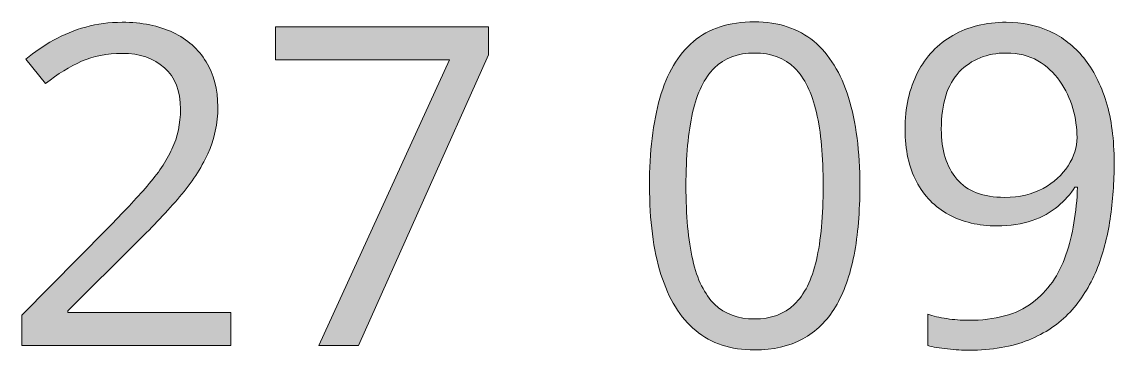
# Model space of a CAD drawing. Extents: x 315.3 to 344.6, y -424.1 to -415.3.
import ezdxf

# ---------------------------------------------------------------- set-up
doc = ezdxf.new("R2010")
doc.units = 0
doc.header["$MEASUREMENT"] = 0
doc.layers.add('Layer 1', color=7, linetype='Continuous', lineweight=0)

# ---------------------------------------------------------------- blocks, each defined once
blk = doc.blocks.new('Block_1')
at = {"layer": 'Layer 1', "true_color": 0x231f20, "transparency": 33554687}
h = blk.add_hatch(color=250, dxfattribs=at)
h.dxf.hatch_style = 2
edge = h.paths.add_edge_path()
edge.add_spline(control_points=[(320.872, -424), (320.872, -424), (315.259, -424), (315.259, -424), (315.259, -424), (315.259, -423.186), (315.259, -423.186), (315.259, -423.186), (317.55, -420.859), (317.55, -420.859), (317.976, -420.43), (318.334, -420.047), (318.625, -419.711), (318.916, -419.375), (319.138, -419.044), (319.29, -418.718), (319.442, -418.392), (319.519, -418.033), (319.519, -417.643), (319.519, -417.158), (319.375, -416.788), (319.088, -416.532), (318.801, -416.276), (318.423, -416.148), (317.954, -416.148), (317.544, -416.148), (317.181, -416.219), (316.864, -416.359), (316.548, -416.5), (316.224, -416.699), (315.892, -416.957), (315.892, -416.957), (315.37, -416.301), (315.37, -416.301), (315.597, -416.109), (315.844, -415.939), (316.111, -415.791), (316.379, -415.643), (316.666, -415.525), (316.973, -415.439), (317.279, -415.354), (317.606, -415.311), (317.954, -415.311), (318.481, -415.311), (318.937, -415.402), (319.319, -415.586), (319.702, -415.77), (319.998, -416.031), (320.207, -416.371), (320.416, -416.711), (320.521, -417.115), (320.521, -417.584), (320.521, -418.037), (320.431, -418.458), (320.251, -418.847), (320.071, -419.235), (319.819, -419.62), (319.495, -420.001), (319.171, -420.382), (318.792, -420.785), (318.358, -421.211), (318.358, -421.211), (316.495, -423.068), (316.495, -423.068), (316.495, -423.068), (316.495, -423.109), (316.495, -423.109), (316.495, -423.109), (320.872, -423.109), (320.872, -423.109), (320.872, -423.109), (320.872, -424), (320.872, -424)], knot_values=[0, 0, 0, 0, 1, 1, 1, 2, 2, 2, 3, 3, 3, 4, 4, 4, 5, 5, 5, 6, 6, 6, 7, 7, 7, 8, 8, 8, 9, 9, 9, 10, 10, 10, 11, 11, 11, 12, 12, 12, 13, 13, 13, 14, 14, 14, 15, 15, 15, 16, 16, 16, 17, 17, 17, 18, 18, 18, 19, 19, 19, 20, 20, 20, 21, 21, 21, 22, 22, 22, 23, 23, 23, 24, 24, 24, 24], degree=3, periodic=0)
h = blk.add_hatch(color=250, dxfattribs=at)
h.dxf.hatch_style = 2
edge = h.paths.add_edge_path()
edge.add_spline(control_points=[(323.228, -424), (323.228, -424), (326.743, -416.324), (326.743, -416.324), (326.743, -416.324), (322.073, -416.324), (322.073, -416.324), (322.073, -416.324), (322.073, -415.434), (322.073, -415.434), (322.073, -415.434), (327.786, -415.434), (327.786, -415.434), (327.786, -415.434), (327.786, -416.184), (327.786, -416.184), (327.786, -416.184), (324.294, -424), (324.294, -424), (324.294, -424), (323.228, -424), (323.228, -424)], knot_values=[0, 0, 0, 0, 1, 1, 1, 2, 2, 2, 3, 3, 3, 4, 4, 4, 5, 5, 5, 6, 6, 6, 7, 7, 7, 7], degree=3, periodic=0)
h = blk.add_hatch(color=250, dxfattribs=at)
h.dxf.hatch_style = 2
edge = h.paths.add_edge_path()
edge.add_spline(control_points=[(333.089, -419.705), (333.089, -420.502), (333.149, -421.166), (333.271, -421.697), (333.392, -422.229), (333.588, -422.626), (333.859, -422.89), (334.131, -423.153), (334.487, -423.285), (334.929, -423.285), (335.37, -423.285), (335.727, -423.154), (335.998, -422.893), (336.27, -422.631), (336.467, -422.234), (336.59, -421.703), (336.713, -421.172), (336.774, -420.506), (336.774, -419.705), (336.774, -418.92), (336.714, -418.263), (336.593, -417.733), (336.472, -417.204), (336.276, -416.806), (336.007, -416.538), (335.737, -416.271), (335.378, -416.137), (334.929, -416.137), (334.479, -416.137), (334.12, -416.271), (333.851, -416.538), (333.581, -416.806), (333.387, -417.204), (333.268, -417.733), (333.148, -418.263), (333.089, -418.92), (333.089, -419.705)], knot_values=[0, 0, 0, 0, 1, 1, 1, 2, 2, 2, 3, 3, 3, 4, 4, 4, 5, 5, 5, 6, 6, 6, 7, 7, 7, 8, 8, 8, 9, 9, 9, 10, 10, 10, 11, 11, 11, 12, 12, 12, 12], degree=3, periodic=0)
edge = h.paths.add_edge_path()
edge.add_spline(control_points=[(337.759, -419.705), (337.759, -420.4), (337.706, -421.021), (337.601, -421.568), (337.495, -422.115), (337.329, -422.578), (337.103, -422.957), (336.876, -423.336), (336.583, -423.624), (336.224, -423.821), (335.864, -424.019), (335.433, -424.117), (334.929, -424.117), (334.292, -424.117), (333.766, -423.943), (333.35, -423.596), (332.934, -423.248), (332.623, -422.745), (332.418, -422.087), (332.213, -421.429), (332.11, -420.635), (332.11, -419.705), (332.11, -418.791), (332.203, -418.005), (332.389, -417.347), (332.574, -416.688), (332.874, -416.183), (333.288, -415.829), (333.702, -415.476), (334.249, -415.299), (334.929, -415.299), (335.573, -415.299), (336.104, -415.474), (336.522, -415.823), (336.94, -416.173), (337.251, -416.677), (337.454, -417.335), (337.657, -417.993), (337.759, -418.783), (337.759, -419.705)], knot_values=[0, 0, 0, 0, 1, 1, 1, 2, 2, 2, 3, 3, 3, 4, 4, 4, 5, 5, 5, 6, 6, 6, 7, 7, 7, 8, 8, 8, 9, 9, 9, 10, 10, 10, 11, 11, 11, 12, 12, 12, 13, 13, 13, 13], degree=3, periodic=0)
h = blk.add_hatch(color=250, dxfattribs=at)
h.dxf.hatch_style = 2
edge = h.paths.add_edge_path()
edge.add_spline(control_points=[(341.69, -416.137), (341.171, -416.137), (340.75, -416.307), (340.428, -416.646), (340.105, -416.986), (339.944, -417.498), (339.944, -418.182), (339.944, -418.748), (340.083, -419.195), (340.36, -419.523), (340.638, -419.852), (341.065, -420.016), (341.644, -420.016), (342.042, -420.016), (342.387, -419.936), (342.678, -419.775), (342.969, -419.615), (343.193, -419.412), (343.352, -419.166), (343.51, -418.92), (343.589, -418.668), (343.589, -418.41), (343.589, -418.152), (343.551, -417.891), (343.475, -417.625), (343.398, -417.359), (343.282, -417.114), (343.126, -416.89), (342.97, -416.665), (342.772, -416.483), (342.534, -416.345), (342.296, -416.206), (342.015, -416.137), (341.69, -416.137)], knot_values=[0, 0, 0, 0, 1, 1, 1, 2, 2, 2, 3, 3, 3, 4, 4, 4, 5, 5, 5, 6, 6, 6, 7, 7, 7, 8, 8, 8, 9, 9, 9, 10, 10, 10, 11, 11, 11, 11], degree=3, periodic=0)
edge = h.paths.add_edge_path()
edge.add_spline(control_points=[(344.585, -419.084), (344.585, -419.604), (344.549, -420.109), (344.477, -420.602), (344.404, -421.094), (344.281, -421.553), (344.107, -421.979), (343.934, -422.404), (343.698, -422.777), (343.401, -423.098), (343.104, -423.418), (342.732, -423.669), (342.285, -423.851), (341.838, -424.032), (341.304, -424.123), (340.683, -424.123), (340.515, -424.123), (340.323, -424.112), (340.108, -424.091), (339.894, -424.069), (339.718, -424.039), (339.581, -424), (339.581, -424), (339.581, -423.156), (339.581, -423.156), (339.726, -423.207), (339.896, -423.247), (340.091, -423.276), (340.286, -423.306), (340.478, -423.32), (340.665, -423.32), (341.396, -423.32), (341.97, -423.163), (342.388, -422.849), (342.806, -422.534), (343.106, -422.106), (343.29, -421.565), (343.474, -421.024), (343.577, -420.416), (343.601, -419.74), (343.601, -419.74), (343.53, -419.74), (343.53, -419.74), (343.413, -419.928), (343.26, -420.101), (343.07, -420.259), (342.881, -420.417), (342.651, -420.544), (342.382, -420.64), (342.112, -420.735), (341.798, -420.783), (341.438, -420.783), (340.942, -420.783), (340.51, -420.682), (340.141, -420.479), (339.771, -420.275), (339.484, -419.98), (339.279, -419.594), (339.074, -419.207), (338.972, -418.74), (338.972, -418.193), (338.972, -417.604), (339.084, -417.093), (339.309, -416.661), (339.533, -416.229), (339.849, -415.896), (340.255, -415.662), (340.661, -415.428), (341.14, -415.311), (341.69, -415.311), (342.112, -415.311), (342.499, -415.391), (342.851, -415.551), (343.202, -415.711), (343.508, -415.95), (343.768, -416.269), (344.027, -416.587), (344.229, -416.98), (344.371, -417.449), (344.514, -417.918), (344.585, -418.463), (344.585, -419.084)], knot_values=[0, 0, 0, 0, 1, 1, 1, 2, 2, 2, 3, 3, 3, 4, 4, 4, 5, 5, 5, 6, 6, 6, 7, 7, 7, 8, 8, 8, 9, 9, 9, 10, 10, 10, 11, 11, 11, 12, 12, 12, 13, 13, 13, 14, 14, 14, 15, 15, 15, 16, 16, 16, 17, 17, 17, 18, 18, 18, 19, 19, 19, 20, 20, 20, 21, 21, 21, 22, 22, 22, 23, 23, 23, 24, 24, 24, 25, 25, 25, 26, 26, 26, 27, 27, 27, 27], degree=3, periodic=0)
at = {"layer": 'Layer 1'}
for points, knots in [([(320.872, -424), (320.872, -424), (315.259, -424), (315.259, -424), (315.259, -424), (315.259, -423.186), (315.259, -423.186), (315.259, -423.186), (317.55, -420.859), (317.55, -420.859), (317.976, -420.43), (318.334, -420.047), (318.625, -419.711), (318.916, -419.375), (319.138, -419.044), (319.29, -418.718), (319.442, -418.392), (319.519, -418.033), (319.519, -417.643), (319.519, -417.158), (319.375, -416.788), (319.088, -416.532), (318.801, -416.276), (318.423, -416.148), (317.954, -416.148), (317.544, -416.148), (317.181, -416.219), (316.864, -416.359), (316.548, -416.5), (316.224, -416.699), (315.892, -416.957), (315.892, -416.957), (315.37, -416.301), (315.37, -416.301), (315.597, -416.109), (315.844, -415.939), (316.111, -415.791), (316.379, -415.643), (316.666, -415.525), (316.973, -415.439), (317.279, -415.354), (317.606, -415.311), (317.954, -415.311), (318.481, -415.311), (318.937, -415.402), (319.319, -415.586), (319.702, -415.77), (319.998, -416.031), (320.207, -416.371), (320.416, -416.711), (320.521, -417.115), (320.521, -417.584), (320.521, -418.037), (320.431, -418.458), (320.251, -418.847), (320.071, -419.235), (319.819, -419.62), (319.495, -420.001), (319.171, -420.382), (318.792, -420.785), (318.358, -421.211), (318.358, -421.211), (316.495, -423.068), (316.495, -423.068), (316.495, -423.068), (316.495, -423.109), (316.495, -423.109), (316.495, -423.109), (320.872, -423.109), (320.872, -423.109), (320.872, -423.109), (320.872, -424), (320.872, -424)], [0, 0, 0, 0, 1, 1, 1, 2, 2, 2, 3, 3, 3, 4, 4, 4, 5, 5, 5, 6, 6, 6, 7, 7, 7, 8, 8, 8, 9, 9, 9, 10, 10, 10, 11, 11, 11, 12, 12, 12, 13, 13, 13, 14, 14, 14, 15, 15, 15, 16, 16, 16, 17, 17, 17, 18, 18, 18, 19, 19, 19, 20, 20, 20, 21, 21, 21, 22, 22, 22, 23, 23, 23, 24, 24, 24, 24]), ([(323.228, -424), (323.228, -424), (326.743, -416.324), (326.743, -416.324), (326.743, -416.324), (322.073, -416.324), (322.073, -416.324), (322.073, -416.324), (322.073, -415.434), (322.073, -415.434), (322.073, -415.434), (327.786, -415.434), (327.786, -415.434), (327.786, -415.434), (327.786, -416.184), (327.786, -416.184), (327.786, -416.184), (324.294, -424), (324.294, -424), (324.294, -424), (323.228, -424), (323.228, -424)], [0, 0, 0, 0, 1, 1, 1, 2, 2, 2, 3, 3, 3, 4, 4, 4, 5, 5, 5, 6, 6, 6, 7, 7, 7, 7]), ([(337.759, -419.705), (337.759, -420.4), (337.706, -421.021), (337.601, -421.568), (337.495, -422.115), (337.329, -422.578), (337.103, -422.957), (336.876, -423.336), (336.583, -423.624), (336.224, -423.821), (335.864, -424.019), (335.433, -424.117), (334.929, -424.117), (334.292, -424.117), (333.766, -423.943), (333.35, -423.596), (332.934, -423.248), (332.623, -422.745), (332.418, -422.087), (332.213, -421.429), (332.11, -420.635), (332.11, -419.705), (332.11, -418.791), (332.203, -418.005), (332.389, -417.347), (332.574, -416.688), (332.874, -416.183), (333.288, -415.829), (333.702, -415.476), (334.249, -415.299), (334.929, -415.299), (335.573, -415.299), (336.104, -415.474), (336.522, -415.823), (336.94, -416.173), (337.251, -416.677), (337.454, -417.335), (337.657, -417.993), (337.759, -418.783), (337.759, -419.705)], [0, 0, 0, 0, 1, 1, 1, 2, 2, 2, 3, 3, 3, 4, 4, 4, 5, 5, 5, 6, 6, 6, 7, 7, 7, 8, 8, 8, 9, 9, 9, 10, 10, 10, 11, 11, 11, 12, 12, 12, 13, 13, 13, 13]), ([(344.585, -419.084), (344.585, -419.604), (344.549, -420.109), (344.477, -420.602), (344.404, -421.094), (344.281, -421.553), (344.107, -421.979), (343.934, -422.404), (343.698, -422.777), (343.401, -423.098), (343.104, -423.418), (342.732, -423.669), (342.285, -423.851), (341.838, -424.032), (341.304, -424.123), (340.683, -424.123), (340.515, -424.123), (340.323, -424.112), (340.108, -424.091), (339.894, -424.069), (339.718, -424.039), (339.581, -424), (339.581, -424), (339.581, -423.156), (339.581, -423.156), (339.726, -423.207), (339.896, -423.247), (340.091, -423.276), (340.286, -423.306), (340.478, -423.32), (340.665, -423.32), (341.396, -423.32), (341.97, -423.163), (342.388, -422.849), (342.806, -422.534), (343.106, -422.106), (343.29, -421.565), (343.474, -421.024), (343.577, -420.416), (343.601, -419.74), (343.601, -419.74), (343.53, -419.74), (343.53, -419.74), (343.413, -419.928), (343.26, -420.101), (343.07, -420.259), (342.881, -420.417), (342.651, -420.544), (342.382, -420.64), (342.112, -420.735), (341.798, -420.783), (341.438, -420.783), (340.942, -420.783), (340.51, -420.682), (340.141, -420.479), (339.771, -420.275), (339.484, -419.98), (339.279, -419.594), (339.074, -419.207), (338.972, -418.74), (338.972, -418.193), (338.972, -417.604), (339.084, -417.093), (339.309, -416.661), (339.533, -416.229), (339.849, -415.896), (340.255, -415.662), (340.661, -415.428), (341.14, -415.311), (341.69, -415.311), (342.112, -415.311), (342.499, -415.391), (342.851, -415.551), (343.202, -415.711), (343.508, -415.95), (343.768, -416.269), (344.027, -416.587), (344.229, -416.98), (344.371, -417.449), (344.514, -417.918), (344.585, -418.463), (344.585, -419.084)], [0, 0, 0, 0, 1, 1, 1, 2, 2, 2, 3, 3, 3, 4, 4, 4, 5, 5, 5, 6, 6, 6, 7, 7, 7, 8, 8, 8, 9, 9, 9, 10, 10, 10, 11, 11, 11, 12, 12, 12, 13, 13, 13, 14, 14, 14, 15, 15, 15, 16, 16, 16, 17, 17, 17, 18, 18, 18, 19, 19, 19, 20, 20, 20, 21, 21, 21, 22, 22, 22, 23, 23, 23, 24, 24, 24, 25, 25, 25, 26, 26, 26, 27, 27, 27, 27]), ([(333.089, -419.705), (333.089, -420.502), (333.149, -421.166), (333.271, -421.697), (333.392, -422.229), (333.588, -422.626), (333.859, -422.89), (334.131, -423.153), (334.487, -423.285), (334.929, -423.285), (335.37, -423.285), (335.727, -423.154), (335.998, -422.893), (336.27, -422.631), (336.467, -422.234), (336.59, -421.703), (336.713, -421.172), (336.774, -420.506), (336.774, -419.705), (336.774, -418.92), (336.714, -418.263), (336.593, -417.733), (336.472, -417.204), (336.276, -416.806), (336.007, -416.538), (335.737, -416.271), (335.378, -416.137), (334.929, -416.137), (334.479, -416.137), (334.12, -416.271), (333.851, -416.538), (333.581, -416.806), (333.387, -417.204), (333.268, -417.733), (333.148, -418.263), (333.089, -418.92), (333.089, -419.705)], [0, 0, 0, 0, 1, 1, 1, 2, 2, 2, 3, 3, 3, 4, 4, 4, 5, 5, 5, 6, 6, 6, 7, 7, 7, 8, 8, 8, 9, 9, 9, 10, 10, 10, 11, 11, 11, 12, 12, 12, 12]), ([(341.69, -416.137), (341.171, -416.137), (340.75, -416.307), (340.428, -416.646), (340.105, -416.986), (339.944, -417.498), (339.944, -418.182), (339.944, -418.748), (340.083, -419.195), (340.36, -419.523), (340.638, -419.852), (341.065, -420.016), (341.644, -420.016), (342.042, -420.016), (342.387, -419.936), (342.678, -419.775), (342.969, -419.615), (343.193, -419.412), (343.352, -419.166), (343.51, -418.92), (343.589, -418.668), (343.589, -418.41), (343.589, -418.152), (343.551, -417.891), (343.475, -417.625), (343.398, -417.359), (343.282, -417.114), (343.126, -416.89), (342.97, -416.665), (342.772, -416.483), (342.534, -416.345), (342.296, -416.206), (342.015, -416.137), (341.69, -416.137)], [0, 0, 0, 0, 1, 1, 1, 2, 2, 2, 3, 3, 3, 4, 4, 4, 5, 5, 5, 6, 6, 6, 7, 7, 7, 8, 8, 8, 9, 9, 9, 10, 10, 10, 11, 11, 11, 11])]:
    blk.add_open_spline(points, degree=3, knots=knots, dxfattribs=at)
blk = doc.blocks.new('Block_0')
at = {"layer": 'Layer 1'}
blk.add_blockref('Block_1', (0, 0), dxfattribs=at)

msp = doc.modelspace()

# ---------------------------------------------------------------- block references
at = {"layer": 'Layer 1'}
msp.add_blockref('Block_0', (0, 0), dxfattribs=at)

doc.saveas('drawing.dxf')
